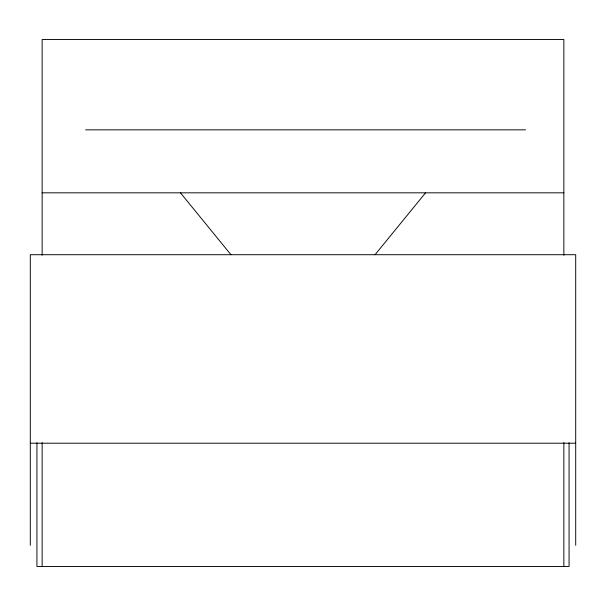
<?xml version="1.0" encoding="UTF-8"?>
<svg xmlns="http://www.w3.org/2000/svg" width="606" height="606" viewBox="0 0 606 606"><rect width="100%" height="100%" fill="white"/><g stroke="black" fill="none" stroke-linecap="round" stroke-linejoin="round"><path stroke-width="0.91" d="M375.046 254.709L425.548 192.822M85.658 129.843L525.553 129.843M42.147 192.822L563.853 192.822M30.3 443.213L575.7 443.213M180.452 192.822L230.954 254.709M575.7 545.264L575.7 254.709L30.3 254.709L30.3 545.264M569.064 442.721L569.064 566.474L36.936 566.474L36.936 442.721M563.853 255.255L563.853 39.526L42.147 39.526L42.147 255.255M563.853 442.554L563.853 566.474M42.147 442.554L42.147 566.474"/></g></svg>
